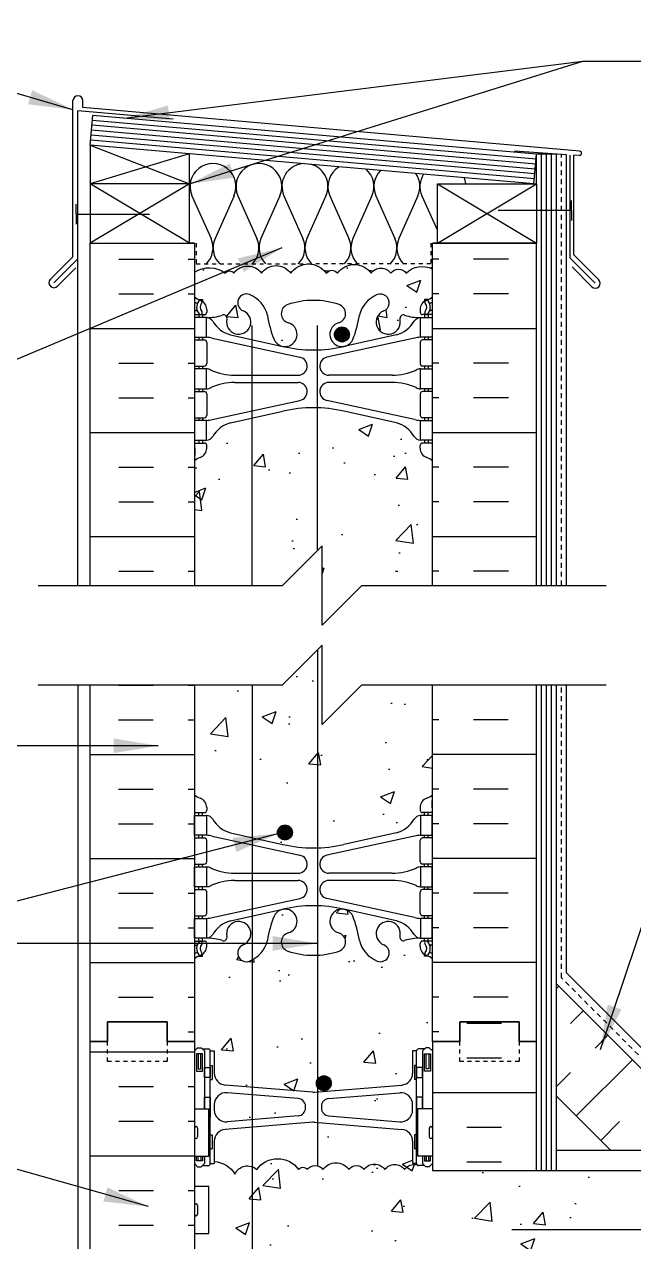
# Model space of a CAD drawing. Header units: inches. Extents: x 171.3 to 219, y 92 to 168.5.
# Drawn here: x 187.55 to 202.91, y 137.43 to 168.13 of the extents above; entities that cross this region are included whole.
import ezdxf

# ---------------------------------------------------------------- set-up
doc = ezdxf.new("R2010")
doc.units = ezdxf.units.IN
doc.header["$LTSCALE"] = 0.5
doc.header["$MEASUREMENT"] = 0
doc.linetypes.add('DASHED2', pattern=[0.375, 0.25, -0.125])
for name, color, linetype in [('HATCH', 12, 'Continuous'), ('line25', 2, 'Continuous'), ('LINE3', 3, 'Continuous'), ('LINE50', 5, 'Continuous'), ('LINE9', 9, 'Continuous'), ('TEXT', 4, 'Continuous'), ('Web_Edge', 9, 'Continuous')]:
    doc.layers.add(name, color=color, linetype=linetype)
doc.styles.add('DIM', font='romans.shx', dxfattribs={"width": 0.7})
doc.styles.get("Standard").update_dxf_attribs({"font": 'romans.shx', "height": 0.75})
doc.linetypes.add('STEEL', pattern='A,0.5,-0.2,["X",Standard,S=0.1,R=0,X=-0.1,Y=-0.05],-0.1', length=0.8)
doc.dimstyles.new('ext_12', dxfattribs={"dimscale": 12, "dimtxt": 0.09375, "dimasz": 0.09375, "dimexe": 0.09375, "dimexo": 0.0625, "dimgap": 0.0625, "dimtad": 1, "dimdec": 1, "dimzin": 2, "dimdsep": 46, "dimlunit": 4, "dimtxsty": 'DIM', "dimcen": 0.09, "dimdle": 0.09375, "dimclrt": 4, "dimadec": 0, "dimazin": 0, "dimtfac": 1, "dimtdec": 1, "dimtmove": 2, "dimatfit": 3, "dimfxl": 1, "dimfrac": 2, "dimtolj": 1, "dimtzin": 0, "dimarcsym": 0})

msp = doc.modelspace()

# ---------------------------------------------------------------- hatches: boundary and pattern name
at = {"layer": 'HATCH'}
h = msp.add_hatch(dxfattribs=at)
h.set_pattern_fill('INSUL', color=256, scale=7, style=0)
h.set_pattern_definition([(0, (-2734.3246, -251.6655), (0, 2.625), []), (0, (-2734.3246, -250.7905), (0, 2.625), [0.875, -0.875]), (0, (-2734.3246, -249.9155), (0, 2.625), [0.875, -0.875])])
h.paths.add_polyline_path([(189.212, 153.976), (191.837, 153.976), (191.837, 162.608), (189.212, 162.608)])
h = msp.add_hatch(dxfattribs=at)
h.set_pattern_fill('INSUL', color=256, scale=7, style=0)
h.set_pattern_definition([(180, (3123.9985, -251.6655), (0, 2.625), []), (180, (3123.9985, -250.7905), (0, 2.625), [0.875, -0.875]), (180, (3123.9985, -249.9155), (0, 2.625), [0.875, -0.875])])
h.paths.add_polyline_path([(197.837, 153.976), (200.462, 153.976), (200.462, 162.608), (197.837, 162.608)])
h = msp.add_hatch(dxfattribs=at)
h.set_pattern_fill('AR-CONC', color=256, scale=0.5)
h.set_pattern_definition([(50, (0, 0), (3.5863, -0.31376), [0.375, -4.125]), (355, (0, 0), (-0.693757, 3.76096), [0.3, -3.3]), (100.4514, (0.299, -0.026), (2.892544, 3.4472), [0.3187, -3.50571]), (46.1842, (0, 1), (5.33621, -0.8276), [0.5625, -6.1875]), (96.6356, (0.4447, 0.931), (4.67331, 4.87059), [0.47805, -5.25857]), (351.1842, (0, 1), (4.67331, 4.87059), [0.45, -4.95]), (21, (0.5, 0.75), (2.984535, -2.013094), [0.375, -4.125]), (326, (0.5, 0.75), (1.216577, 3.62575), [0.3, -3.3]), (71.4514, (0.7487, 0.5822), (4.20111, 1.612656), [0.3187, -3.50571]), (37.5, (0, 0), (0.060799, 1.664469), [0, -3.26, 0, -3.35, 0, -3.3125]), (7.5, (0, 0), (1.315348, 1.972059), [0, -1.91, 0, -3.185, 0, -1.2625]), (327.5, (-1.115, 0), (2.669112, -0.1127744), [0, -1.25, 0, -3.9, 0, -5.175]), (317.5, (-1.615, 0), (2.91593, 0.500525), [0, -1.625, 0, -2.59, 0, -3.675])])
h.paths.add_polyline_path([(197.837, 118.257, 0.082415), (197.694, 118.337, -0.317837), (197.527, 118.572), (197.527, 118.64, -0.414214), (197.589, 118.702), (197.637, 118.702), (197.637, 118.772), (197.532, 118.772, -0.188973), (197.376, 118.867, 0.196323), (196.927, 119.213), (195.605, 119.504, 0.057795), (194.837, 119.593, 0.057795), (194.069, 119.504), (192.747, 119.213, 0.196323), (192.298, 118.867, -0.188973), (192.142, 118.772), (192.037, 118.772), (192.037, 118.702), (192.084, 118.702, -0.414214), (192.147, 118.64), (192.147, 118.572, -0.317837), (191.98, 118.337, 0.082415), (191.837, 118.257), (191.837, 115.476), (193.837, 115.476), (194.837, 116.476), (194.837, 114.476), (195.837, 115.476), (197.837, 115.476)])
h.paths.add_polyline_path([(197.837, 126.171), (197.472, 126.171), (197.472, 126.578, -0.327813), (197.437, 126.626), (197.337, 126.626), (197.337, 127.186, 0.390098), (197.062, 127.485), (194.854, 127.669, 0.04154), (194.82, 127.669), (192.612, 127.485, 0.390098), (192.337, 127.186), (192.337, 126.626), (192.237, 126.626, -0.327813), (192.202, 126.578), (192.202, 126.171), (191.837, 126.171), (191.837, 124.476), (191.837, 122.387, 0.064398), (191.947, 122.321), (192.037, 122.321), (192.037, 122.279, -0.249069), (192.147, 122.072), (192.147, 122.005, -0.414214), (192.084, 121.942), (192.037, 121.942), (192.037, 121.872), (192.142, 121.872, 0.10046), (192.536, 121.929, -0.601435), (192.655, 121.825, 2.182095), (193.065, 122.037, -1), (193.229, 122.446, -0.24438), (193.677, 121.925, 0.053157), (193.843, 121.311, 1.553132), (194.201, 121.735, -0.735593), (194.188, 122.193, -0.082755), (194.837, 122.302, -0.082755), (195.486, 122.193, -0.735593), (195.473, 121.735, 1.553132), (195.831, 121.311, 0.053157), (195.997, 121.925, -0.24438), (196.445, 122.446, -1), (196.609, 122.037, 2.182095), (197.019, 121.825, -0.601435), (197.138, 121.929, 0.10046), (197.532, 121.872), (197.637, 121.872), (197.637, 121.942), (197.589, 121.942, -0.414214), (197.527, 122.005), (197.527, 122.072, -0.249069), (197.637, 122.279), (197.637, 122.321), (197.727, 122.321, 0.064398), (197.837, 122.387), (197.837, 124.476)])
h.paths.add_polyline_path([(196.271, 128.725, 0.520567), (195.221, 128.725, 0.520567), (195, 128.725, 0.520567), (194.604, 128.725, 0.520567), (193.95, 128.725, 0.520567), (193.568, 128.725, 0.520567), (193.046, 128.725, 0.520567), (192.545, 128.725, 0.204172), (192.342, 128.851, 0.339117), (192.612, 128.606), (194.82, 128.422, 0.04154), (194.854, 128.422), (197.062, 128.606, 0.390098), (197.337, 128.905), (197.337, 128.923, 0.257048), (196.822, 128.607, 0.520567)])
h.paths.add_polyline_path([(194.637, 128.028), (194.637, 128.063, 0.390098), (194.454, 128.262), (192.662, 128.412, 0.438748), (192.337, 128.113), (192.337, 127.978, 0.438748), (192.662, 127.68), (194.454, 127.829, 0.390098)])
h.paths.add_polyline_path([(197.012, 128.412), (195.22, 128.262, 0.390098), (195.037, 128.063), (195.037, 128.028, 0.390098), (195.22, 127.829), (197.012, 127.68, 0.438748), (197.337, 127.978), (197.337, 128.113, 0.438748)])
h.paths.add_polyline_path([(197.837, 135.726), (197.837, 137.226), (216.733, 137.226), (216.733, 139.226), (197.837, 139.226), (197.837, 139.399), (197.757, 139.319), (197.667, 139.319), (197.637, 139.349), (197.487, 139.349, -0.259583), (197.444, 139.372, 0.297004), (197.136, 139.248, 0.520567), (196.634, 139.248, 0.520567), (196.113, 139.248, 0.520567), (195.731, 139.248, 0.520567), (195.077, 139.248, 0.520567), (194.68, 139.248, 0.520567), (194.46, 139.248, 0.520567), (193.409, 139.248, 0.520567), (192.858, 139.131, 0.259788), (192.337, 139.446), (192.337, 139.399), (192.237, 139.399, -0.414214), (192.187, 139.349), (192.037, 139.349), (192.007, 139.319), (191.917, 139.319), (191.837, 139.399), (191.837, 138.831), (192.202, 138.831), (192.202, 137.631), (191.837, 137.631), (191.837, 136.881), (192.202, 136.881), (192.202, 135.681), (191.837, 135.681), (191.837, 134.931), (192.202, 134.931), (192.202, 133.851), (191.837, 133.851), (191.837, 133.101), (192.202, 133.101), (192.202, 132.021), (191.837, 132.021), (191.837, 131.271), (192.202, 131.271), (192.202, 130.071), (191.837, 130.071), (191.837, 129.466), (191.917, 129.546), (192.007, 129.546), (192.037, 129.516), (192.187, 129.516, -0.414214), (192.237, 129.466), (192.337, 129.466), (192.337, 128.905, 0.045025), (192.342, 128.851, -0.204172), (192.545, 128.725, -0.520567), (193.046, 128.725, -0.520567), (193.568, 128.725, -0.520567), (193.95, 128.725, -0.520567), (194.604, 128.725, -0.520567), (195, 128.725, -0.520567), (195.221, 128.725, -0.520567), (196.271, 128.725, -0.520567), (196.822, 128.607, -0.257048), (197.337, 128.923), (197.337, 129.466), (197.437, 129.466, -0.414214), (197.487, 129.516), (197.637, 129.516), (197.667, 129.546), (197.757, 129.546), (197.837, 129.466), (197.837, 129.726), (197.837, 131.226)])
h.paths.add_polyline_path([(197.337, 139.96, 0.390098), (197.062, 140.259), (194.854, 140.442, 0.04154), (194.82, 140.442), (192.612, 140.259, 0.390098), (192.337, 139.96), (192.337, 139.446, -0.259788), (192.858, 139.131, -0.520567), (193.409, 139.248, -0.520567), (194.46, 139.248, -0.520567), (194.68, 139.248, -0.520567), (195.077, 139.248, -0.520567), (195.731, 139.248, -0.520567), (196.113, 139.248, -0.520567), (196.634, 139.248, -0.520567), (197.136, 139.248, -0.297004), (197.444, 139.372, -0.139619), (197.437, 139.399), (197.337, 139.399)])
h.paths.add_polyline_path([(197.337, 142.239), (197.437, 142.239, -0.414214), (197.487, 142.289), (197.637, 142.289), (197.667, 142.319), (197.757, 142.319), (197.837, 142.239), (197.837, 142.476), (197.837, 144.565, 0.064398), (197.727, 144.631), (197.637, 144.631), (197.637, 144.673, -0.249069), (197.527, 144.88), (197.527, 144.947, -0.414214), (197.589, 145.01), (197.637, 145.01), (197.637, 145.08), (197.532, 145.08, 0.10046), (197.138, 145.023, -0.601435), (197.019, 145.128, 2.182095), (196.609, 144.915, -1), (196.445, 144.506, -0.24438), (195.997, 145.027, 0.053157), (195.831, 145.641, 0.223253), (195.631, 145.806), (195.611, 145.81, 0.955472), (195.473, 145.217, -0.735593), (195.486, 144.759, -0.082755), (194.837, 144.651, -0.082755), (194.188, 144.759, -0.735593), (194.201, 145.217, 0.955472), (194.063, 145.81), (194.043, 145.806, 0.223253), (193.843, 145.641, 0.053157), (193.677, 145.027, -0.24438), (193.229, 144.506, -1), (193.065, 144.915, 2.182095), (192.655, 145.128, -0.601435), (192.536, 145.023, 0.10046), (192.142, 145.08), (192.037, 145.08), (192.037, 145.01), (192.084, 145.01, -0.414214), (192.147, 144.947), (192.147, 144.88, -0.249069), (192.037, 144.673), (192.037, 144.631), (191.947, 144.631, 0.064398), (191.837, 144.565), (191.837, 142.476), (191.837, 142.239), (191.917, 142.319), (192.007, 142.319), (192.037, 142.289), (192.187, 142.289, -0.414214), (192.237, 142.239), (192.337, 142.239), (192.337, 141.678, 0.390098), (192.612, 141.379), (194.82, 141.195, 0.04154), (194.854, 141.195), (197.062, 141.379, 0.390098), (197.337, 141.678)])
h.paths.add_polyline_path([(194.637, 140.801, 0.437024), (194.45, 141.036), (192.662, 141.185, 0.438748), (192.337, 140.886), (192.337, 140.752, 0.438748), (192.662, 140.453), (194.454, 140.602, 0.390098)])
h.paths.add_polyline_path([(197.337, 140.886, 0.438748), (197.012, 141.185), (195.22, 141.036, 0.390098), (195.037, 140.836), (195.037, 140.801, 0.390098), (195.22, 140.602), (197.012, 140.453, 0.438748), (197.337, 140.752)])
h.paths.add_polyline_path([(197.837, 151.476), (196.056, 151.476), (195.056, 150.476), (195.056, 152.476), (194.056, 151.476), (191.837, 151.476), (191.837, 148.695, 0.082415), (191.98, 148.616, -0.317837), (192.147, 148.38), (192.147, 148.312, -0.414214), (192.084, 148.25), (192.037, 148.25), (192.037, 148.18), (192.142, 148.18, -0.188973), (192.298, 148.085, 0.196323), (192.747, 147.739), (194.069, 147.448, 0.057795), (194.837, 147.359, 0.057795), (195.605, 147.448), (196.927, 147.739, 0.196323), (197.376, 148.085, -0.188973), (197.532, 148.18), (197.637, 148.18), (197.637, 148.25), (197.589, 148.25, -0.414214), (197.527, 148.312), (197.527, 148.38, -0.317837), (197.694, 148.616, 0.082415), (197.837, 148.695)])
h.paths.add_polyline_path([(197.837, 157.125, 0.082415), (197.694, 157.204, -0.317837), (197.527, 157.44), (197.527, 157.508, -0.414214), (197.589, 157.57), (197.637, 157.57), (197.637, 157.64), (197.532, 157.64, -0.188973), (197.376, 157.735, 0.196323), (196.927, 158.081), (195.605, 158.372, 0.057795), (194.837, 158.461, 0.057795), (194.069, 158.372), (192.747, 158.081, 0.196323), (192.298, 157.735, -0.188973), (192.142, 157.64), (192.037, 157.64), (192.037, 157.57), (192.084, 157.57, -0.414214), (192.147, 157.508), (192.147, 157.44, -0.317837), (191.98, 157.204, 0.082415), (191.837, 157.125), (191.837, 153.976), (194.056, 153.976), (195.056, 154.976), (195.056, 152.976), (196.056, 153.976), (197.837, 153.976)])
h.paths.add_polyline_path([(197.837, 161.959, 0.336749), (197.175, 161.854, 0.520567), (196.788, 161.854, 0.520567), (196.288, 161.854, 0.520567), (195.442, 161.854, 0.520567), (195.16, 161.854, 0.520567), (194.265, 161.854, 0.520567), (193.525, 161.854, 0.520567), (192.832, 161.854, 0.520567), (192.612, 161.854, 0.321585), (191.837, 161.879), (191.837, 161.255, 0.064398), (191.947, 161.189), (192.037, 161.189), (192.037, 161.147, -0.249069), (192.147, 160.94), (192.147, 160.873, -0.414214), (192.084, 160.81), (192.037, 160.81), (192.037, 160.74), (192.142, 160.74, 0.10046), (192.536, 160.797, -0.601435), (192.655, 160.692, 2.182095), (193.065, 160.905, -1), (193.229, 161.314, -0.24438), (193.677, 160.793, 0.053157), (193.843, 160.179, 0.223253), (194.043, 160.014), (194.063, 160.01, 0.955472), (194.201, 160.603, -0.735593), (194.188, 161.061, -0.082755), (194.837, 161.17, -0.082755), (195.486, 161.061, -0.735593), (195.473, 160.603, 0.955472), (195.611, 160.01), (195.631, 160.014, 0.223253), (195.831, 160.179, 0.053157), (195.997, 160.793, -0.24438), (196.445, 161.314, -1), (196.609, 160.905, 2.182095), (197.019, 160.692, -0.601435), (197.138, 160.797, 0.10046), (197.532, 160.74), (197.637, 160.74), (197.637, 160.81), (197.589, 160.81, -0.414214), (197.527, 160.873), (197.527, 160.94, -0.249069), (197.637, 161.147), (197.637, 161.189), (197.727, 161.189, 0.064398), (197.837, 161.255)])
h = msp.add_hatch(dxfattribs=at)
h.set_pattern_fill('INSUL', color=256, scale=7, angle=45, style=0)
h.set_pattern_definition([(45, (93.6588, -19.175), (-1.856155, 1.856155), []), (45, (93.04, -18.5563), (-1.856155, 1.856155), [0.875, -0.875]), (45, (92.4214, -17.9376), (-1.856155, 1.856155), [0.875, -0.875])])
h.paths.add_polyline_path([(202.21, 139.851), (205.039, 139.851), (200.962, 143.928), (200.962, 141.099)])
h = msp.add_hatch(dxfattribs=at)
h.set_pattern_fill('INSUL', color=256, scale=7, style=0)
h.set_pattern_definition([(0, (-2734.3246, -272.5334), (0, 2.625), []), (0, (-2734.3246, -271.6584), (0, 2.625), [0.875, -0.875]), (0, (-2734.3246, -270.7834), (0, 2.625), [0.875, -0.875])])
h.paths.add_polyline_path([(189.212, 124.476), (189.649, 124.476), (189.649, 124.976), (191.149, 124.976), (191.149, 124.476), (191.837, 124.476), (191.837, 142.476), (191.149, 142.476), (191.149, 142.976), (189.649, 142.976), (189.649, 142.476), (189.212, 142.476)])
h = msp.add_hatch(dxfattribs=at)
h.set_pattern_fill('INSUL', color=256, scale=7, style=0)
h.set_pattern_definition([(0, (2.7042, -3.1837), (0, 2.625), []), (0, (2.7042, -2.3087), (0, 2.625), [0.875, -0.875]), (0, (2.7042, -1.4337), (0, 2.625), [0.875, -0.875])])
h.paths.add_polyline_path([(200.462, 142.476), (200.024, 142.476), (200.024, 142.976), (198.524, 142.976), (198.524, 142.476), (197.837, 142.476), (197.837, 139.226), (200.462, 139.226)])
h.paths.add_polyline_path([(200.462, 129.726), (197.837, 129.726), (197.837, 124.476), (198.524, 124.476), (198.524, 124.976), (200.024, 124.976), (200.024, 124.476), (200.462, 124.476)])
at = {"layer": 'LINE3'}
h = msp.add_hatch(color=256, dxfattribs=at)
h.paths.add_polyline_path([(195.74, 160.344, 0.831395), (195.371, 160.344)])
h.paths.add_polyline_path([(195.743, 160.31, 0.045935), (195.74, 160.344), (195.371, 160.344, 0.045935), (195.368, 160.31, 1)])
for points in [[(194.306, 147.749, 1), (193.931, 147.749, 1)], [(195.286, 141.424, 1), (194.911, 141.424, 1)]]:
    msp.add_hatch(color=256, dxfattribs=at).paths.add_polyline_path(points)

# ---------------------------------------------------------------- linework, layer by layer
at = {"layer": 'HATCH'}
for p, q in [((188.774, 162.271), (188.774, 166.207)), ((189.024, 166.032), (189.024, 166.207)), ((188.899, 162.219), (188.899, 165.949)), ((191.304, 165.738), (188.899, 165.949)), ((201.543, 164.936), (189.024, 166.032)), ((200.44, 164.606), (189.256, 165.585)), ((200.451, 164.731), (189.266, 165.709)), ((200.407, 164.233), (189.223, 165.211)), ((200.418, 164.357), (189.234, 165.336)), ((200.429, 164.482), (189.245, 165.46)), ((189.212, 165.087), (191.712, 164.108)), ((201.212, 164.842), (199.905, 164.933)), ((191.701, 164.869), (189.212, 164.108)), ((200.587, 153.976), (200.587, 164.86)), ((200.712, 153.976), (200.712, 164.86)), ((200.837, 153.976), (200.837, 164.86)), ((201.212, 153.976), (201.212, 164.842)), ((201.306, 162.237), (201.306, 164.835)), ((201.399, 162.32), (201.399, 164.831)), ((201.537, 164.823), (201.399, 164.831)), ((191.712, 162.608), (189.212, 164.108)), ((191.712, 164.108), (189.212, 162.608)), ((197.962, 162.608), (200.462, 164.108)), ((197.962, 164.108), (200.462, 162.608)), ((191.775, 163.805), (192.254, 162.731)), ((192.834, 163.805), (192.355, 162.731)), ((192.934, 163.805), (193.413, 162.731)), ((193.993, 163.805), (193.514, 162.731)), ((194.093, 163.805), (194.573, 162.731)), ((195.152, 163.805), (194.674, 162.731)), ((195.253, 163.805), (195.732, 162.731)), ((196.312, 163.805), (195.833, 162.731)), ((196.412, 163.805), (196.891, 162.731)), ((197.471, 163.805), (196.992, 162.731)), ((197.571, 163.805), (197.962, 162.93)), ((188.774, 162.271), (188.206, 161.702)), ((188.899, 162.219), (188.294, 161.614)), ((201.306, 162.237), (201.942, 161.601)), ((201.399, 162.32), (202.031, 161.689)), ((188.85, 161.992), (188.383, 161.525)), ((201.355, 162.011), (201.854, 161.512)), ((189.925, 151.467), (190.8, 151.467)), ((191.675, 151.467), (191.837, 151.467)), ((197.999, 151.467), (197.837, 151.467)), ((199.749, 151.467), (198.874, 151.467)), ((200.587, 139.226), (200.587, 151.476)), ((200.712, 139.226), (200.712, 151.476)), ((200.837, 139.226), (200.837, 151.476)), ((201.212, 144.208), (201.212, 151.476)), ((189.925, 150.592), (190.8, 150.592)), ((191.675, 150.592), (191.837, 150.592)), ((197.999, 150.592), (197.837, 150.592)), ((199.749, 150.592), (198.874, 150.592)), ((189.212, 149.717), (191.837, 149.717)), ((200.462, 149.717), (197.837, 149.717)), ((189.925, 148.842), (190.8, 148.842)), ((191.675, 148.842), (191.837, 148.842)), ((197.999, 148.842), (197.837, 148.842)), ((199.749, 148.842), (198.874, 148.842)), ((189.925, 147.967), (190.8, 147.967)), ((191.675, 147.967), (191.837, 147.967)), ((197.999, 147.967), (197.837, 147.967)), ((199.749, 147.967), (198.874, 147.967)), ((189.212, 147.092), (191.837, 147.092)), ((200.462, 147.092), (197.837, 147.092)), ((189.925, 146.217), (190.8, 146.217)), ((191.675, 146.217), (191.837, 146.217)), ((197.999, 146.217), (197.837, 146.217)), ((199.749, 146.217), (198.874, 146.217)), ((189.925, 145.342), (190.8, 145.342)), ((191.675, 145.342), (191.837, 145.342)), ((197.999, 145.342), (197.837, 145.342)), ((199.749, 145.342), (198.874, 145.342)), ((189.212, 144.467), (191.837, 144.467)), ((200.462, 144.467), (197.837, 144.467)), ((205.319, 140.101), (201.212, 144.208)), ((189.925, 143.592), (190.8, 143.592)), ((191.675, 143.592), (191.837, 143.592)), ((197.999, 143.592), (197.837, 143.592)), ((199.749, 143.592), (198.874, 143.592)), ((191.675, 142.717), (191.837, 142.717)), ((197.999, 142.717), (197.837, 142.717))]:
    msp.add_line(p, q, dxfattribs=at)
at = {"layer": 'HATCH', "color": 6, "linetype": 'DASHED2', "ltscale": 0.5}
for points in [[(190.524, 162.608), (191.881, 162.608), (191.881, 162.087), (194.837, 162.087)], [(199.149, 162.608), (197.793, 162.608), (197.793, 162.087), (194.837, 162.087)]]:
    msp.add_lwpolyline(points, dxfattribs=at)
at = {"layer": 'HATCH'}
for points in [[(191.837, 161.879, -0.321585), (192.612, 161.854, -0.520567), (192.832, 161.854, -0.520567), (193.525, 161.854, -0.520567), (194.265, 161.854, -0.520567), (195.16, 161.854, -0.520567), (195.442, 161.854, -0.520567), (196.288, 161.854, -0.520567), (196.788, 161.854, -0.520567), (197.175, 161.854, -0.336749), (197.837, 161.959)], [(192.337, 139.446, -0.259788), (192.858, 139.131, -0.520567), (193.409, 139.248, -0.520567), (194.46, 139.248, -0.520567), (194.68, 139.248, -0.520567), (195.077, 139.248, -0.520567), (195.731, 139.248, -0.520567), (196.113, 139.248, -0.520567), (196.634, 139.248, -0.520567), (197.136, 139.248, -0.297004), (197.444, 139.372)]]:
    msp.add_lwpolyline(points, format="xyb", dxfattribs=at)
for centre, radius, start, end in [((188.899, 166.207), 0.125, 0, 180), ((201.54, 164.88), 0.0568, 266.6389, 86.6389), ((192.304, 164.041), 0.58, 335.9664, 204.0694), ((193.463, 164.041), 0.58, 335.9664, 204.0694), ((194.623, 164.041), 0.58, 95.5654, 204.0694), ((194.623, 164.041), 0.58, 335.9664, 74.4346), ((195.782, 164.041), 0.58, 121.0207, 204.0694), ((195.782, 164.041), 0.58, 335.9664, 48.9793), ((196.941, 164.041), 0.58, 135.6124, 204.0694), ((196.941, 164.041), 0.58, 335.9664, 34.3876), ((198.101, 164.041), 0.58, 147.5967, 204.0694), ((198.101, 164.041), 0.58, 6.6407, 22.4033), ((191.725, 162.495), 0.58, 315.3149, 24.0694), ((192.885, 162.495), 0.58, 155.9664, 224.6851), ((192.884, 162.495), 0.58, 315.3149, 24.0694), ((194.044, 162.495), 0.58, 155.9664, 224.6851), ((194.043, 162.495), 0.58, 315.3149, 24.0694), ((195.203, 162.495), 0.58, 155.9664, 224.6851), ((195.203, 162.495), 0.58, 315.3149, 24.0694), ((196.362, 162.495), 0.58, 155.9664, 224.6851), ((196.362, 162.495), 0.58, 315.3149, 24.0694), ((197.521, 162.495), 0.58, 155.9664, 224.6851), ((192.885, 162.495), 0.58, 269.9771, 270), ((192.884, 162.495), 0.58, 270, 270.0458), ((195.203, 162.495), 0.58, 259.8878, 270), ((195.203, 162.495), 0.58, 270, 273.6965), ((196.362, 162.495), 0.58, 255.8368, 268.3302), ((197.521, 162.495), 0.58, 297.6798, 302.977), ((188.294, 161.614), 0.125, 135, 315), ((201.942, 161.601), 0.125, 225, 45)]:
    msp.add_arc(centre, radius, start, end, dxfattribs=at)
at = {"layer": 'line25'}
for p, q in [((189.212, 165.087), (189.277, 165.834)), ((200.462, 164.855), (189.277, 165.834)), ((189.212, 165.087), (189.212, 162.608)), ((200.396, 164.108), (189.212, 165.087)), ((191.712, 162.608), (191.712, 164.868)), ((200.396, 164.108), (200.462, 164.855)), ((200.462, 164.108), (200.462, 164.86)), ((200.962, 164.86), (200.462, 164.86)), ((200.962, 153.976), (200.962, 164.86)), ((191.712, 164.108), (189.212, 164.108)), ((189.212, 162.608), (191.712, 162.608)), ((191.837, 162.608), (191.712, 162.608)), ((191.837, 162.608), (191.837, 153.976)), ((197.837, 153.976), (197.837, 162.608)), ((197.837, 162.608), (197.962, 162.608)), ((191.837, 151.476), (191.837, 142.476)), ((197.837, 142.476), (197.837, 151.476)), ((200.962, 139.226), (200.962, 151.476)), ((205.164, 139.726), (200.962, 143.928)), ((191.837, 142.476), (191.837, 124.476)), ((197.837, 142.476), (197.837, 139.226)), ((202.335, 139.726), (200.962, 141.099)), ((191.837, 140.781), (192.202, 140.781)), ((192.202, 139.581), (192.202, 140.781)), ((197.837, 140.781), (197.472, 140.781)), ((197.472, 139.581), (197.472, 140.781)), ((191.837, 139.581), (192.202, 139.581)), ((197.837, 139.581), (197.472, 139.581)), ((197.837, 139.226), (216.733, 139.226)), ((191.837, 138.831), (192.202, 138.831)), ((192.202, 137.631), (192.202, 138.831)), ((191.837, 137.631), (192.202, 137.631))]:
    msp.add_line(p, q, dxfattribs=at)
msp.add_lwpolyline([(200.462, 164.108), (200.462, 162.608), (197.962, 162.608), (197.962, 164.108)], close=True, dxfattribs=at)
at = {"layer": 'LINE3'}
for p, q in [((193.294, 153.976), (193.294, 160.539)), ((194.937, 154.857), (194.937, 160.539)), ((194.937, 152.357), (194.937, 139.344)), ((193.294, 151.476), (193.294, 115.499))]:
    msp.add_line(p, q, dxfattribs=at)
at = {"layer": 'LINE3', "linetype": 'STEEL'}
msp.add_line((216.733, 137.726), (199.837, 137.726), dxfattribs=at)
at = {"layer": 'LINE3'}
for centre in [(195.555, 160.31), (194.118, 147.749), (195.099, 141.424)]:
    msp.add_circle(centre, 0.188, dxfattribs=at)
at = {"layer": 'LINE50', "color": 9, "linetype": 'DASHED2'}
for p, q in [((201.087, 153.976), (201.087, 164.851)), ((201.087, 144.083), (201.087, 151.476)), ((205.257, 139.913), (201.087, 144.083))]:
    msp.add_line(p, q, dxfattribs=at)
at = {"layer": 'LINE50'}
for p, q in [((189.212, 153.976), (189.212, 162.608)), ((189.212, 162.608), (191.837, 162.608)), ((197.837, 162.608), (200.462, 162.608)), ((200.462, 153.976), (200.462, 162.608)), ((189.212, 142.476), (189.212, 151.476)), ((200.462, 142.476), (200.462, 151.476)), ((189.212, 124.476), (189.212, 142.476)), ((200.462, 139.226), (200.462, 142.476))]:
    msp.add_line(p, q, dxfattribs=at)
for points in [[(189.212, 142.476), (189.649, 142.476), (189.649, 142.976), (191.149, 142.976), (191.149, 142.476), (191.837, 142.476)], [(191.837, 142.476), (191.149, 142.476), (191.149, 142.976), (189.649, 142.976), (189.649, 142.476), (189.212, 142.476)], [(200.462, 142.476), (200.024, 142.476), (200.024, 142.976), (198.524, 142.976), (198.524, 142.476), (197.837, 142.476)], [(197.837, 142.476), (198.524, 142.476), (198.524, 142.976), (200.024, 142.976), (200.024, 142.476), (200.462, 142.476)]]:
    msp.add_lwpolyline(points, dxfattribs=at)
at = {"layer": 'LINE9'}
for p, q in [((201.34, 163.438), (201.34, 163.688)), ((188.855, 163.344), (188.855, 163.594)), ((188.855, 163.344), (190.701, 163.344)), ((188.855, 163.344), (188.855, 163.094)), ((201.34, 163.438), (199.494, 163.438)), ((201.34, 163.438), (201.34, 163.188)), ((188.899, 153.976), (188.899, 162.219)), ((194.056, 153.976), (195.056, 154.976)), ((195.056, 152.976), (195.056, 154.976)), ((187.899, 153.976), (194.056, 153.976)), ((196.056, 153.976), (195.056, 152.976)), ((196.056, 153.976), (202.212, 153.976)), ((194.056, 151.476), (195.056, 152.476)), ((195.056, 150.476), (195.056, 152.476)), ((187.899, 151.476), (194.056, 151.476)), ((188.899, 151.476), (188.899, 115.479)), ((196.056, 151.476), (195.056, 150.476)), ((196.056, 151.476), (202.212, 151.476)), ((191.837, 142.239), (191.917, 142.319)), ((191.917, 142.319), (192.007, 142.319)), ((192.087, 142.239), (192.007, 142.319)), ((192.037, 142.289), (192.187, 142.289)), ((192.087, 142.289), (192.187, 142.289)), ((192.087, 142.239), (192.087, 140.781)), ((192.237, 142.239), (192.337, 142.239)), ((192.237, 139.399), (192.237, 142.239)), ((192.237, 142.219), (192.237, 142.219)), ((192.337, 142.239), (192.337, 141.678)), ((197.337, 142.239), (197.337, 141.678)), ((197.437, 142.239), (197.337, 142.239)), ((197.437, 139.399), (197.437, 142.239)), ((197.437, 142.219), (197.437, 142.219)), ((197.587, 142.289), (197.487, 142.289)), ((197.637, 142.289), (197.487, 142.289)), ((197.587, 142.239), (197.667, 142.319)), ((197.587, 142.239), (197.587, 140.781)), ((197.757, 142.319), (197.667, 142.319)), ((197.837, 142.239), (197.757, 142.319)), ((192.237, 141.869), (192.287, 141.869)), ((192.287, 141.869), (192.287, 141.519)), ((197.437, 141.869), (197.387, 141.869)), ((197.387, 141.869), (197.387, 141.519)), ((192.237, 141.519), (192.287, 141.519)), ((194.82, 141.195), (192.612, 141.379)), ((194.854, 141.195), (197.062, 141.379)), ((197.437, 141.519), (197.387, 141.519)), ((194.454, 141.036), (192.662, 141.185)), ((195.22, 141.036), (197.012, 141.185)), ((192.337, 140.886), (192.337, 140.752)), ((195.037, 140.836), (195.037, 140.801)), ((197.337, 140.752), (197.337, 140.886)), ((191.877, 140.331), (191.877, 140.331)), ((194.82, 140.442), (192.612, 140.259)), ((194.454, 140.602), (192.662, 140.453)), ((194.854, 140.442), (197.062, 140.259)), ((195.22, 140.602), (197.012, 140.453)), ((197.797, 140.331), (197.797, 140.331)), ((191.837, 140.291), (191.837, 140.071)), ((191.837, 140.236), (191.837, 140.236)), ((191.837, 140.126), (191.837, 140.126)), ((191.877, 140.031), (191.877, 140.031)), ((191.917, 140.291), (191.917, 140.071)), ((192.237, 140.119), (192.287, 140.119)), ((192.287, 140.119), (192.287, 139.769)), ((197.387, 140.119), (197.387, 139.769)), ((197.437, 140.119), (197.387, 140.119)), ((197.757, 140.291), (197.757, 140.071)), ((197.757, 140.236), (197.757, 140.236)), ((197.757, 140.126), (197.757, 140.126)), ((197.797, 140.031), (197.797, 140.031)), ((197.837, 140.291), (197.837, 140.071)), ((192.237, 139.769), (192.287, 139.769)), ((192.337, 139.96), (192.337, 139.399)), ((197.337, 139.96), (197.337, 139.399)), ((197.437, 139.769), (197.387, 139.769)), ((191.837, 139.399), (191.917, 139.319)), ((192.087, 139.399), (192.007, 139.319)), ((192.087, 139.581), (192.087, 139.399)), ((192.237, 139.399), (192.337, 139.399)), ((197.437, 139.399), (197.337, 139.399)), ((197.587, 139.581), (197.587, 139.399)), ((197.587, 139.399), (197.667, 139.319)), ((197.837, 139.399), (197.757, 139.319)), ((191.917, 139.319), (192.007, 139.319)), ((192.037, 139.349), (192.187, 139.349)), ((192.087, 139.349), (192.187, 139.349)), ((197.637, 139.349), (197.487, 139.349)), ((197.587, 139.349), (197.487, 139.349)), ((197.757, 139.319), (197.667, 139.319)), ((191.837, 138.341), (191.837, 138.121)), ((191.837, 138.286), (191.837, 138.286)), ((191.837, 138.176), (191.837, 138.176)), ((191.877, 138.381), (191.877, 138.381)), ((191.917, 138.341), (191.917, 138.121)), ((191.877, 138.081), (191.877, 138.081))]:
    msp.add_line(p, q, dxfattribs=at)
at = {"layer": 'LINE9', "linetype": 'DASHED2', "ltscale": 0.15}
for points in [[(191.149, 142.476), (191.149, 142.476), (191.149, 141.976), (189.649, 141.976), (189.649, 142.476), (189.649, 142.476)], [(200.024, 142.476), (200.024, 142.476), (200.024, 141.976), (198.524, 141.976), (198.524, 142.476), (198.524, 142.476)]]:
    msp.add_lwpolyline(points, dxfattribs=at)
at = {"layer": 'LINE9'}
for points in [[(191.887, 141.729), (192.037, 141.729), (192.037, 142.169), (191.887, 142.169)], [(191.927, 141.789), (191.997, 141.789), (191.997, 142.169), (191.927, 142.169)], [(197.787, 141.729), (197.637, 141.729), (197.637, 142.169), (197.787, 142.169)], [(197.747, 141.789), (197.677, 141.789), (197.677, 142.169), (197.747, 142.169)], [(192.237, 141.569), (192.087, 141.569), (192.087, 141.819), (192.237, 141.819)], [(197.437, 141.569), (197.587, 141.569), (197.587, 141.819), (197.437, 141.819)]]:
    msp.add_lwpolyline(points, close=True, dxfattribs=at)
for points in [[(192.087, 140.781), (192.087, 141.069), (192.237, 141.069), (192.237, 140.569), (192.202, 140.569)], [(197.587, 140.781), (197.587, 141.069), (197.437, 141.069), (197.437, 140.569), (197.472, 140.569)], [(192.202, 139.819), (192.237, 139.819), (192.237, 140.069), (192.202, 140.069)], [(197.472, 139.819), (197.437, 139.819), (197.437, 140.069), (197.472, 140.069)], [(216.733, 139.726), (200.962, 139.726)], [(192.037, 139.581), (192.037, 139.469), (191.887, 139.469), (191.887, 139.581)], [(191.997, 139.581), (191.997, 139.469), (191.927, 139.469), (191.927, 139.581)], [(197.637, 139.581), (197.637, 139.469), (197.787, 139.469), (197.787, 139.581)], [(197.677, 139.581), (197.677, 139.469), (197.747, 139.469), (197.747, 139.581)]]:
    msp.add_lwpolyline(points, dxfattribs=at)
for centre, radius, start, end in [((192.187, 142.239), 0.05, 0, 90), ((197.487, 142.239), 0.05, 90, 180), ((192.637, 141.678), 0.3, 180, 265.2426), ((197.037, 141.678), 0.3, 274.7574, 0), ((192.637, 140.886), 0.3, 85.2426, 180), ((194.435, 140.832), 0.204, 351.3017, 84.7575), ((194.837, 141.394), 0.2, 265.2426, 274.7574), ((195.237, 140.836), 0.2, 94.7574, 180), ((197.037, 140.886), 0.3, 0, 94.7574), ((192.637, 140.752), 0.3, 180, 274.7574), ((194.437, 140.801), 0.2, 274.7574, 0), ((195.237, 140.801), 0.2, 180, 265.2426), ((197.037, 140.752), 0.3, 265.2426, 0), ((191.877, 140.291), 0.04, 90, 180), ((191.877, 140.291), 0.04, 0, 90), ((194.837, 140.243), 0.2, 85.2426, 94.7574), ((197.797, 140.291), 0.04, 90, 180), ((197.797, 140.291), 0.04, 0, 90), ((191.877, 140.071), 0.04, 180, 270), ((191.877, 140.071), 0.04, 270, 0), ((192.637, 139.96), 0.3, 94.7574, 180), ((197.037, 139.96), 0.3, 0, 85.2426), ((197.797, 140.071), 0.04, 180, 270), ((197.797, 140.071), 0.04, 270, 0), ((192.187, 139.399), 0.05, 270, 0), ((197.487, 139.399), 0.05, 180, 270), ((191.877, 138.341), 0.04, 90, 180), ((191.877, 138.341), 0.04, 0, 90), ((191.877, 138.121), 0.04, 180, 270), ((191.877, 138.121), 0.04, 270, 0)]:
    msp.add_arc(centre, radius, start, end, dxfattribs=at)
at = {"layer": 'Web_Edge'}
for p, q in [((191.947, 161.189), (192.037, 161.189)), ((192.037, 161.189), (192.037, 161.147)), ((197.727, 161.189), (197.637, 161.189)), ((197.637, 161.189), (197.637, 161.147)), ((191.837, 160.91), (191.879, 160.91)), ((192.147, 160.94), (192.147, 160.873)), ((197.527, 160.94), (197.527, 160.873)), ((197.837, 160.91), (197.795, 160.91)), ((191.837, 160.81), (192.084, 160.81)), ((191.947, 160.81), (191.947, 160.74)), ((192.037, 160.81), (192.037, 160.74)), ((197.837, 160.81), (197.589, 160.81)), ((197.637, 160.81), (197.637, 160.74)), ((197.727, 160.81), (197.727, 160.74)), ((192.747, 160.299), (194.069, 160.009)), ((196.927, 160.299), (195.605, 160.009)), ((191.837, 160.17), (192.084, 160.17)), ((191.947, 160.24), (191.947, 160.17)), ((192.037, 160.24), (192.037, 160.17)), ((192.147, 160.108), (192.147, 159.573)), ((192.286, 160.216), (194.497, 159.735)), ((197.388, 160.216), (195.177, 159.735)), ((197.527, 160.108), (197.527, 159.573)), ((197.837, 160.17), (197.589, 160.17)), ((197.637, 160.24), (197.637, 160.17)), ((197.727, 160.24), (197.727, 160.17)), ((191.837, 159.51), (192.084, 159.51)), ((191.947, 159.51), (191.947, 159.44)), ((192.037, 159.51), (192.037, 159.44)), ((197.837, 159.51), (197.589, 159.51)), ((197.637, 159.51), (197.637, 159.44)), ((197.727, 159.51), (197.727, 159.44)), ((192.852, 159.28), (194.448, 159.28)), ((192.852, 159.1), (194.448, 159.1)), ((196.822, 159.28), (195.226, 159.28)), ((196.822, 159.1), (195.226, 159.1)), ((191.837, 158.87), (192.084, 158.87)), ((191.947, 158.94), (191.947, 158.87)), ((192.037, 158.94), (192.037, 158.87)), ((192.147, 158.808), (192.147, 158.273)), ((197.527, 158.808), (197.527, 158.273)), ((197.837, 158.87), (197.589, 158.87)), ((197.637, 158.94), (197.637, 158.87)), ((197.727, 158.94), (197.727, 158.87)), ((192.286, 158.164), (194.497, 158.646)), ((197.388, 158.164), (195.177, 158.646)), ((191.837, 158.21), (192.084, 158.21)), ((191.947, 158.21), (191.947, 158.14)), ((192.037, 158.21), (192.037, 158.14)), ((192.747, 158.081), (194.069, 158.372)), ((196.927, 158.081), (195.605, 158.372)), ((197.837, 158.21), (197.589, 158.21)), ((197.637, 158.21), (197.637, 158.14)), ((197.727, 158.21), (197.727, 158.14)), ((191.837, 157.57), (192.084, 157.57)), ((191.947, 157.64), (191.947, 157.57)), ((192.037, 157.64), (192.037, 157.57)), ((192.147, 157.44), (192.147, 157.508)), ((197.527, 157.44), (197.527, 157.508)), ((197.837, 157.57), (197.589, 157.57)), ((197.637, 157.64), (197.637, 157.57)), ((197.727, 157.64), (197.727, 157.57)), ((191.847, 157.45), (191.847, 157.264)), ((197.827, 157.45), (197.827, 157.264)), ((191.847, 148.37), (191.847, 148.556)), ((192.147, 148.38), (192.147, 148.312)), ((197.527, 148.38), (197.527, 148.312)), ((197.827, 148.37), (197.827, 148.556)), ((191.837, 148.25), (192.084, 148.25)), ((191.947, 148.18), (191.947, 148.25)), ((192.037, 148.18), (192.037, 148.25)), ((197.837, 148.25), (197.589, 148.25)), ((197.637, 148.18), (197.637, 148.25)), ((197.727, 148.18), (197.727, 148.25)), ((191.947, 147.61), (191.947, 147.68)), ((192.037, 147.61), (192.037, 147.68)), ((192.747, 147.739), (194.069, 147.448)), ((196.927, 147.739), (195.605, 147.448)), ((197.637, 147.61), (197.637, 147.68)), ((197.727, 147.61), (197.727, 147.68)), ((191.837, 147.61), (192.084, 147.61)), ((192.147, 147.012), (192.147, 147.547)), ((192.286, 147.656), (194.497, 147.175)), ((197.388, 147.656), (195.177, 147.175)), ((197.527, 147.012), (197.527, 147.547)), ((197.837, 147.61), (197.589, 147.61)), ((191.837, 146.95), (192.084, 146.95)), ((191.947, 146.88), (191.947, 146.95)), ((192.037, 146.88), (192.037, 146.95)), ((197.837, 146.95), (197.589, 146.95)), ((197.637, 146.88), (197.637, 146.95)), ((197.727, 146.88), (197.727, 146.95)), ((192.852, 146.72), (194.448, 146.72)), ((192.852, 146.54), (194.448, 146.54)), ((196.822, 146.72), (195.226, 146.72)), ((196.822, 146.54), (195.226, 146.54)), ((191.837, 146.31), (192.084, 146.31)), ((191.947, 146.31), (191.947, 146.38)), ((192.037, 146.31), (192.037, 146.38)), ((192.147, 145.712), (192.147, 146.247)), ((197.527, 145.712), (197.527, 146.247)), ((197.837, 146.31), (197.589, 146.31)), ((197.637, 146.31), (197.637, 146.38)), ((197.727, 146.31), (197.727, 146.38)), ((192.286, 145.604), (194.497, 146.085)), ((197.388, 145.604), (195.177, 146.085)), ((191.837, 145.65), (192.084, 145.65)), ((191.947, 145.58), (191.947, 145.65)), ((192.037, 145.58), (192.037, 145.65)), ((192.747, 145.521), (194.069, 145.811)), ((196.927, 145.521), (195.605, 145.811)), ((197.837, 145.65), (197.589, 145.65)), ((197.637, 145.58), (197.637, 145.65)), ((197.727, 145.58), (197.727, 145.65)), ((191.837, 145.01), (192.084, 145.01)), ((191.947, 145.01), (191.947, 145.08)), ((192.037, 145.01), (192.037, 145.08)), ((192.147, 144.88), (192.147, 144.947)), ((197.527, 144.88), (197.527, 144.947)), ((197.837, 145.01), (197.589, 145.01)), ((197.637, 145.01), (197.637, 145.08)), ((197.727, 145.01), (197.727, 145.08)), ((191.837, 144.91), (191.879, 144.91)), ((191.947, 144.631), (192.037, 144.631)), ((192.037, 144.631), (192.037, 144.673)), ((197.637, 144.631), (197.637, 144.673)), ((197.727, 144.631), (197.637, 144.631)), ((197.837, 144.91), (197.795, 144.91))]:
    msp.add_line(p, q, dxfattribs=at)
for points in [[(191.842, 160.24), (192.142, 160.24), (192.142, 160.74), (191.842, 160.74)], [(197.832, 160.24), (197.532, 160.24), (197.532, 160.74), (197.832, 160.74)], [(191.842, 158.94), (192.142, 158.94), (192.142, 159.44), (191.842, 159.44)], [(197.832, 158.94), (197.532, 158.94), (197.532, 159.44), (197.832, 159.44)], [(191.842, 157.64), (192.142, 157.64), (192.142, 158.14), (191.842, 158.14)], [(197.832, 157.64), (197.532, 157.64), (197.532, 158.14), (197.832, 158.14)], [(191.842, 148.18), (192.142, 148.18), (192.142, 147.68), (191.842, 147.68)], [(197.832, 148.18), (197.532, 148.18), (197.532, 147.68), (197.832, 147.68)], [(191.842, 146.88), (192.142, 146.88), (192.142, 146.38), (191.842, 146.38)], [(197.832, 146.88), (197.532, 146.88), (197.532, 146.38), (197.832, 146.38)], [(191.842, 145.58), (192.142, 145.58), (192.142, 145.08), (191.842, 145.08)], [(197.832, 145.58), (197.532, 145.58), (197.532, 145.08), (197.832, 145.08)]]:
    msp.add_lwpolyline(points, close=True, dxfattribs=at)
for centre, radius, start, end in [((192.147, 161.647), 0.5, 231.6833, 250.5288), ((193.147, 161.11), 0.22, 68.1963, 248.1963), ((192.952, 160.622), 0.745, 13.2652, 68.1963), ((196.722, 160.622), 0.745, 111.8037, 166.7348), ((196.527, 161.11), 0.22, 291.8037, 111.8037), ((197.527, 161.647), 0.5, 289.4712, 308.3167), ((192.147, 161.647), 0.6, 238.8907, 245.0748), ((191.879, 160.93), 0.02, 270, 14.1541), ((192.141, 160.995), 0.25, 140.1145, 222.4609), ((191.886, 161.085), 0.02, 340.7916, 65.0748), ((191.983, 161.126), 0.045, 319.1879, 141.448), ((191.989, 160.856), 0.045, 222.4609, 42.4609), ((191.897, 160.94), 0.25, 0, 70.5288), ((192.141, 160.995), 0.16, 140.0001, 222.4609), ((192.952, 160.622), 0.305, 166.6795, 68.1963), ((194.266, 160.834), 0.24, 108.923, 254.2747), ((194.837, 159.17), 2, 90, 108.923), ((194.837, 159.17), 2, 71.077, 90), ((195.408, 160.834), 0.24, 285.7253, 71.077), ((196.722, 160.622), 0.305, 111.8037, 13.3205), ((197.777, 160.94), 0.25, 109.4712, 180), ((197.684, 160.856), 0.045, 137.5391, 317.5391), ((197.691, 161.126), 0.045, 38.552, 220.8121), ((197.533, 160.995), 0.16, 317.5391, 39.9999), ((197.533, 160.995), 0.25, 317.5391, 39.8855), ((197.788, 161.085), 0.02, 114.9252, 199.2084), ((197.795, 160.93), 0.02, 165.8459, 270), ((197.527, 161.647), 0.6, 294.9252, 301.1093), ((192.084, 160.873), 0.0625, 270, 0), ((192.198, 161.739), 1, 266.7879, 289.9067), ((192.099, 160.494), 0.25, 37.2777, 80.0823), ((192.946, 161.022), 0.75, 210.155, 254.5838), ((192.568, 160.713), 0.09, 346.6795, 108.8651), ((196.64, 161.264), 3, 189.0273, 201.1984), ((194.118, 160.31), 0.305, 205.3782, 74.2747), ((195.555, 160.31), 0.305, 105.7253, 334.6218), ((193.034, 161.264), 3, 338.8016, 350.9727), ((196.728, 161.022), 0.75, 285.4162, 329.845), ((197.106, 160.713), 0.09, 71.1349, 193.3205), ((197.476, 161.739), 1, 250.0933, 273.2121), ((197.575, 160.494), 0.25, 99.9177, 142.7223), ((197.589, 160.873), 0.0625, 180, 270), ((192.084, 160.108), 0.0625, 0, 90), ((192.051, 159.244), 1, 76.4291, 84.7991), ((194.837, 163.276), 3.356, 256.7692, 270), ((194.837, 163.276), 3.356, 270, 283.2308), ((197.623, 159.244), 1, 95.2009, 103.5709), ((197.589, 160.108), 0.0625, 90, 180), ((194.448, 159.51), 0.23, 270, 77.6055), ((195.226, 159.51), 0.23, 102.3945, 270), ((192.084, 159.573), 0.0625, 270, 0), ((192.138, 159.222), 0.219, 60.4937, 88.92), ((192.882, 160.88), 1.6, 246.5673, 268.9203), ((196.792, 160.88), 1.6, 271.0797, 293.4327), ((197.536, 159.222), 0.219, 91.08, 119.5063), ((197.589, 159.573), 0.0625, 180, 270), ((192.882, 157.5), 1.6, 91.0797, 113.4327), ((192.882, 157.5), 1.6, 91.0797, 113.4327), ((194.448, 158.87), 0.23, 282.3945, 90), ((195.226, 158.87), 0.23, 90, 257.6055), ((196.792, 157.5), 1.6, 66.5673, 88.9203), ((196.792, 157.5), 1.6, 66.5673, 88.9203), ((192.084, 158.808), 0.0625, 0, 90), ((192.138, 159.159), 0.219, 271.08, 299.5063), ((192.138, 159.159), 0.219, 271.08, 299.5063), ((197.536, 159.159), 0.219, 240.4937, 268.92), ((197.536, 159.159), 0.219, 240.4937, 268.92), ((197.589, 158.808), 0.0625, 90, 180), ((194.837, 155.105), 3.356, 90, 103.2308), ((194.837, 155.105), 3.356, 76.7692, 90), ((192.084, 158.273), 0.0625, 270, 0), ((192.051, 159.136), 1, 275.2009, 283.5709), ((197.623, 159.136), 1, 256.4291, 264.7991), ((197.589, 158.273), 0.0625, 180, 270), ((192.946, 157.358), 0.75, 105.4162, 149.845), ((196.728, 157.358), 0.75, 30.155, 74.5838), ((192.084, 157.508), 0.0625, 360, 90), ((192.099, 157.886), 0.25, 279.9177, 322.7223), ((197.575, 157.886), 0.25, 217.2777, 260.0823), ((197.589, 157.508), 0.0625, 90, 180), ((191.827, 157.45), 0.02, 0, 60.012), ((191.827, 157.264), 0.02, 301.073, 0), ((192.147, 156.733), 0.6, 121.073, 121.1093), ((192.147, 156.733), 0.5, 109.4712, 128.3167), ((191.897, 157.44), 0.25, 289.4712, 360), ((197.777, 157.44), 0.25, 180, 250.5288), ((197.527, 156.733), 0.5, 51.6833, 70.5288), ((197.847, 157.45), 0.02, 119.988, 180), ((197.847, 157.264), 0.02, 180, 238.927), ((197.527, 156.733), 0.6, 58.8907, 58.927), ((192.147, 149.087), 0.5, 231.6833, 250.5288), ((191.897, 148.38), 0.25, 0, 70.5288), ((197.777, 148.38), 0.25, 109.4712, 180), ((197.527, 149.087), 0.5, 289.4712, 308.3167), ((191.827, 148.556), 0.02, 360, 58.927), ((192.147, 149.087), 0.6, 238.8907, 238.927), ((191.827, 148.37), 0.02, 299.988, 360), ((192.084, 148.312), 0.0625, 270, 0), ((197.589, 148.312), 0.0625, 180, 270), ((197.847, 148.556), 0.02, 121.073, 180), ((197.847, 148.37), 0.02, 180, 240.012), ((197.527, 149.087), 0.6, 301.073, 301.1093), ((192.099, 147.934), 0.25, 37.2777, 80.0823), ((192.946, 148.462), 0.75, 210.155, 254.5838), ((196.728, 148.462), 0.75, 285.4162, 329.845), ((197.575, 147.934), 0.25, 99.9177, 142.7223), ((192.051, 146.684), 1, 76.4291, 84.7991), ((197.623, 146.684), 1, 95.2009, 103.5709), ((192.084, 147.547), 0.0625, 0, 90), ((194.837, 150.715), 3.356, 256.7692, 270), ((194.837, 150.715), 3.356, 270, 283.2308), ((197.589, 147.547), 0.0625, 90, 180), ((194.448, 146.95), 0.23, 270, 77.6055), ((195.226, 146.95), 0.23, 102.3945, 270), ((192.084, 147.012), 0.0625, 270, 0), ((192.138, 146.661), 0.219, 60.4937, 88.92), ((192.138, 146.661), 0.219, 60.4937, 88.92), ((192.882, 148.32), 1.6, 246.5673, 268.9203), ((192.882, 148.32), 1.6, 246.5673, 268.9203), ((196.792, 148.32), 1.6, 271.0797, 293.4327), ((196.792, 148.32), 1.6, 271.0797, 293.4327), ((197.536, 146.661), 0.219, 91.08, 119.5063), ((197.536, 146.661), 0.219, 91.08, 119.5063), ((197.589, 147.012), 0.0625, 180, 270), ((192.882, 144.94), 1.6, 91.0797, 113.4327), ((194.448, 146.31), 0.23, 282.3945, 90), ((195.226, 146.31), 0.23, 90, 257.6055), ((196.792, 144.94), 1.6, 66.5673, 88.9203), ((192.084, 146.247), 0.0625, 0, 90), ((192.138, 146.599), 0.219, 271.08, 299.5063), ((197.536, 146.599), 0.219, 240.4937, 268.92), ((197.589, 146.247), 0.0625, 90, 180), ((194.837, 142.544), 3.356, 90, 103.2308), ((194.837, 142.544), 3.356, 76.7692, 90), ((192.084, 145.712), 0.0625, 270, 0), ((192.051, 146.576), 1, 275.2009, 283.5709), ((196.64, 144.556), 3, 158.8016, 170.9727), ((194.118, 145.51), 0.305, 285.7253, 154.6218), ((195.555, 145.51), 0.305, 25.3782, 254.2747), ((193.034, 144.556), 3, 9.0273, 21.1984), ((197.623, 146.576), 1, 256.4291, 264.7991), ((197.589, 145.712), 0.0625, 180, 270), ((192.946, 144.798), 0.75, 105.4162, 149.845), ((192.952, 145.198), 0.305, 291.8037, 193.3205), ((196.722, 145.198), 0.305, 346.6795, 248.1963), ((196.728, 144.798), 0.75, 30.155, 74.5838), ((192.141, 144.825), 0.25, 137.5391, 219.8855), ((191.989, 144.964), 0.045, 317.5391, 137.5391), ((192.141, 144.825), 0.16, 137.5391, 219.9999), ((192.084, 144.947), 0.0625, 360, 90), ((192.099, 145.326), 0.25, 279.9177, 322.7223), ((192.198, 144.081), 1, 70.0933, 93.2121), ((192.568, 145.107), 0.09, 251.1349, 13.3205), ((192.952, 145.198), 0.745, 291.8037, 346.7348), ((194.266, 144.986), 0.24, 105.7253, 251.077), ((195.408, 144.986), 0.24, 288.923, 74.2747), ((196.722, 145.198), 0.745, 193.2652, 248.1963), ((197.106, 145.107), 0.09, 166.6795, 288.8651), ((197.476, 144.081), 1, 86.7879, 109.9067), ((197.575, 145.326), 0.25, 217.2777, 260.0823), ((197.589, 144.947), 0.0625, 90, 180), ((197.684, 144.964), 0.045, 42.4609, 222.4609), ((197.533, 144.825), 0.16, 320.0001, 42.4609), ((197.533, 144.825), 0.25, 320.1145, 42.4609), ((192.147, 144.173), 0.6, 114.9252, 121.1093), ((192.147, 144.173), 0.5, 109.4712, 128.3167), ((191.879, 144.89), 0.02, 345.8459, 90), ((191.886, 144.735), 0.02, 294.9252, 19.2084), ((191.983, 144.694), 0.045, 218.552, 40.8121), ((191.897, 144.88), 0.25, 289.4712, 360), ((193.147, 144.71), 0.22, 111.8037, 291.8037), ((194.837, 146.651), 2, 251.077, 270), ((194.837, 146.651), 2, 270, 288.923), ((196.527, 144.71), 0.22, 248.1963, 68.1963), ((197.777, 144.88), 0.25, 180, 250.5288), ((197.691, 144.694), 0.045, 139.1879, 321.448), ((197.527, 144.173), 0.5, 51.6833, 70.5288), ((197.788, 144.735), 0.02, 160.7916, 245.0748), ((197.795, 144.89), 0.02, 90, 194.1541), ((197.527, 144.173), 0.6, 58.8907, 65.0748)]:
    msp.add_arc(centre, radius, start, end, dxfattribs=at)

# ---------------------------------------------------------------- leaders
at = {"layer": 'TEXT'}
for points, override in [([(188.774, 165.979), (181.372, 168.131), (178.811, 168.131)], {"dimgap": 0.0625, "dimtad": 0}), ([(190.075, 165.764), (201.631, 167.2), (206.719, 167.2)], {"dimgap": 0.0625, "dimtad": 0}), ([(191.712, 164.108), (201.631, 167.2)], {"dimgap": 0.0625, "dimtad": 0}), ([(194.043, 162.495), (186.608, 159.365), (182.368, 159.365)], {"dimtad": 0}), ([(190.923, 149.935), (184.296, 149.935)], {"dimgap": 0.0625, "dimtad": 0}), ([(202.07, 142.279), (204.584, 149.758), (209.331, 149.758)], {"dimgap": 0.0625, "dimtad": 0}), ([(193.934, 147.717), (183.209, 144.95), (178.702, 144.95)], {"dimgap": 0.0625, "dimtad": 0}), ([(194.937, 144.95), (183.209, 144.95)], {"dimgap": 0.0625, "dimtad": 0}), ([(190.675, 138.312), (185.497, 139.782), (183.132, 139.782)], {"dimgap": 0.0625, "dimtad": 0})]:
    msp.add_leader(points, dimstyle='ext_12', override=override, dxfattribs=at)

doc.saveas('drawing.dxf')
